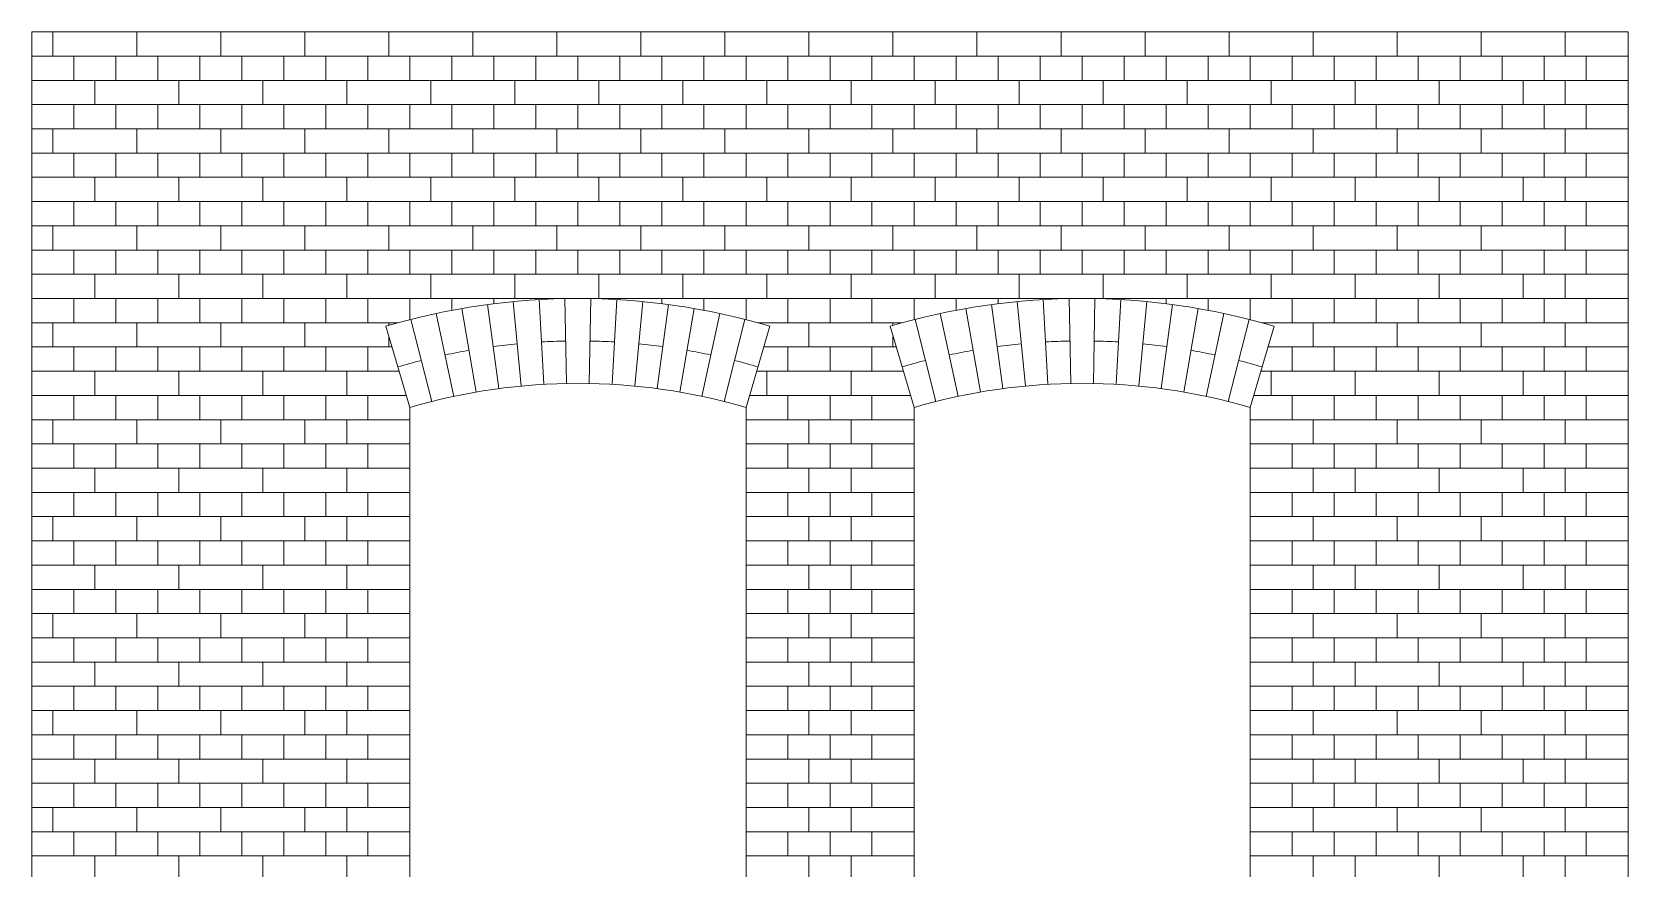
# Model space of a CAD drawing. Header units: millimetres. Extents: x 1777.6 to 1818.7, y 1502.7 to 1543.9.
# Drawn here: x 1777.58 to 1818.71, y 1522.39 to 1543.95 of the extents above; entities that cross this region are included whole.
import ezdxf

# ---------------------------------------------------------------- set-up
doc = ezdxf.new("R2010")
doc.units = ezdxf.units.MM
doc.layers.add('1mm', color=178, linetype='Continuous', lineweight=0, true_color=0x000000)
doc.layers.add('Gravur', color=3, linetype='Continuous', lineweight=0, true_color=0x00ff00)

msp = doc.modelspace()

# ---------------------------------------------------------------- linework, layer by layer
at = {"layer": '1mm'}
for p, q in [((1777.576, 1543.949), (1818.711, 1543.949)), ((1777.576, 1502.699), (1777.576, 1543.949)), ((1818.711, 1543.949), (1818.711, 1502.699)), ((1787.319, 1534.261), (1787.319, 1515.199)), ((1795.979, 1515.199), (1795.979, 1534.261)), ((1800.309, 1515.199), (1800.309, 1534.261)), ((1808.969, 1534.261), (1808.969, 1515.199))]:
    msp.add_line(p, q, dxfattribs=at)
for centre in [(1791.649, 1519.575), (1804.639, 1519.575)]:
    msp.add_arc(centre, 15.312, 73.5731, 106.4269, dxfattribs=at)
at = {"layer": 'Gravur'}
for p, q in [((1778.117, 1543.949), (1778.117, 1543.324)), ((1780.282, 1543.949), (1780.282, 1543.324)), ((1782.447, 1543.949), (1782.447, 1543.324)), ((1784.612, 1543.949), (1784.612, 1543.324)), ((1786.777, 1543.949), (1786.777, 1543.324)), ((1788.942, 1543.949), (1788.942, 1543.324)), ((1791.107, 1543.949), (1791.107, 1543.324)), ((1793.272, 1543.949), (1793.272, 1543.324)), ((1795.437, 1543.949), (1795.437, 1543.324)), ((1797.602, 1543.949), (1797.602, 1543.324)), ((1799.767, 1543.949), (1799.767, 1543.324)), ((1801.932, 1543.949), (1801.932, 1543.324)), ((1804.097, 1543.949), (1804.097, 1543.324)), ((1806.262, 1543.949), (1806.262, 1543.324)), ((1808.427, 1543.949), (1808.427, 1543.324)), ((1810.592, 1543.949), (1810.592, 1543.324)), ((1812.757, 1543.949), (1812.757, 1543.324)), ((1814.922, 1543.949), (1814.922, 1543.324)), ((1817.087, 1543.949), (1817.087, 1543.324)), ((1777.576, 1543.324), (1818.711, 1543.324)), ((1778.659, 1543.324), (1778.659, 1542.699)), ((1779.741, 1543.324), (1779.741, 1542.699)), ((1780.824, 1543.324), (1780.824, 1542.699)), ((1781.906, 1543.324), (1781.906, 1542.699)), ((1782.989, 1543.324), (1782.989, 1542.699)), ((1784.071, 1543.324), (1784.071, 1542.699)), ((1785.154, 1543.324), (1785.154, 1542.699)), ((1786.236, 1543.324), (1786.236, 1542.699)), ((1787.319, 1543.324), (1787.319, 1542.699)), ((1788.401, 1543.324), (1788.401, 1542.699)), ((1789.484, 1543.324), (1789.484, 1542.699)), ((1790.566, 1543.324), (1790.566, 1542.699)), ((1791.649, 1543.324), (1791.649, 1542.699)), ((1792.731, 1543.324), (1792.731, 1542.699)), ((1793.814, 1543.324), (1793.814, 1542.699)), ((1794.896, 1543.324), (1794.896, 1542.699)), ((1795.979, 1543.324), (1795.979, 1542.699)), ((1797.061, 1543.324), (1797.061, 1542.699)), ((1798.144, 1543.324), (1798.144, 1542.699)), ((1799.226, 1543.324), (1799.226, 1542.699)), ((1800.309, 1543.324), (1800.309, 1542.699)), ((1801.391, 1543.324), (1801.391, 1542.699)), ((1802.474, 1543.324), (1802.474, 1542.699)), ((1803.556, 1543.324), (1803.556, 1542.699)), ((1804.639, 1543.324), (1804.639, 1542.699)), ((1805.721, 1543.324), (1805.721, 1542.699)), ((1806.804, 1543.324), (1806.804, 1542.699)), ((1807.886, 1543.324), (1807.886, 1542.699)), ((1808.969, 1543.324), (1808.969, 1542.699)), ((1810.051, 1543.324), (1810.051, 1542.699)), ((1811.134, 1543.324), (1811.134, 1542.699)), ((1812.216, 1543.324), (1812.216, 1542.699)), ((1813.299, 1543.324), (1813.299, 1542.699)), ((1814.381, 1543.324), (1814.381, 1542.699)), ((1815.464, 1543.324), (1815.464, 1542.699)), ((1816.546, 1543.324), (1816.546, 1542.699)), ((1817.629, 1543.324), (1817.629, 1542.699)), ((1777.576, 1542.699), (1818.711, 1542.699)), ((1779.2, 1542.699), (1779.2, 1542.074)), ((1781.365, 1542.699), (1781.365, 1542.074)), ((1783.53, 1542.699), (1783.53, 1542.074)), ((1785.695, 1542.699), (1785.695, 1542.074)), ((1787.86, 1542.699), (1787.86, 1542.074)), ((1790.025, 1542.699), (1790.025, 1542.074)), ((1792.19, 1542.699), (1792.19, 1542.074)), ((1794.355, 1542.699), (1794.355, 1542.074)), ((1796.52, 1542.699), (1796.52, 1542.074)), ((1798.685, 1542.699), (1798.685, 1542.074)), ((1800.85, 1542.699), (1800.85, 1542.074)), ((1803.015, 1542.699), (1803.015, 1542.074)), ((1805.18, 1542.699), (1805.18, 1542.074)), ((1807.345, 1542.699), (1807.345, 1542.074)), ((1809.51, 1542.699), (1809.51, 1542.074)), ((1811.675, 1542.699), (1811.675, 1542.074)), ((1813.84, 1542.699), (1813.84, 1542.074)), ((1816.005, 1542.699), (1816.005, 1542.074)), ((1817.087, 1542.699), (1817.087, 1542.074)), ((1777.576, 1542.074), (1818.711, 1542.074)), ((1778.659, 1542.074), (1778.659, 1541.449)), ((1779.741, 1542.074), (1779.741, 1541.449)), ((1780.824, 1542.074), (1780.824, 1541.449)), ((1781.906, 1542.074), (1781.906, 1541.449)), ((1782.989, 1542.074), (1782.989, 1541.449)), ((1784.071, 1542.074), (1784.071, 1541.449)), ((1785.154, 1542.074), (1785.154, 1541.449)), ((1786.236, 1542.074), (1786.236, 1541.449)), ((1787.319, 1542.074), (1787.319, 1541.449)), ((1788.401, 1542.074), (1788.401, 1541.449)), ((1789.484, 1542.074), (1789.484, 1541.449)), ((1790.566, 1542.074), (1790.566, 1541.449)), ((1791.649, 1542.074), (1791.649, 1541.449)), ((1792.731, 1542.074), (1792.731, 1541.449)), ((1793.814, 1542.074), (1793.814, 1541.449)), ((1794.896, 1542.074), (1794.896, 1541.449)), ((1795.979, 1542.074), (1795.979, 1541.449)), ((1797.061, 1542.074), (1797.061, 1541.449)), ((1798.144, 1542.074), (1798.144, 1541.449)), ((1799.226, 1542.074), (1799.226, 1541.449)), ((1800.309, 1542.074), (1800.309, 1541.449)), ((1801.391, 1542.074), (1801.391, 1541.449)), ((1802.474, 1542.074), (1802.474, 1541.449)), ((1803.556, 1542.074), (1803.556, 1541.449)), ((1804.639, 1542.074), (1804.639, 1541.449)), ((1805.721, 1542.074), (1805.721, 1541.449)), ((1806.804, 1542.074), (1806.804, 1541.449)), ((1807.886, 1542.074), (1807.886, 1541.449)), ((1808.969, 1542.074), (1808.969, 1541.449)), ((1810.051, 1542.074), (1810.051, 1541.449)), ((1811.134, 1542.074), (1811.134, 1541.449)), ((1812.216, 1542.074), (1812.216, 1541.449)), ((1813.299, 1542.074), (1813.299, 1541.449)), ((1814.381, 1542.074), (1814.381, 1541.449)), ((1815.464, 1542.074), (1815.464, 1541.449)), ((1816.546, 1542.074), (1816.546, 1541.449)), ((1817.629, 1542.074), (1817.629, 1541.449)), ((1777.576, 1541.449), (1818.711, 1541.449)), ((1778.117, 1541.449), (1778.117, 1540.824)), ((1780.282, 1541.449), (1780.282, 1540.824)), ((1782.447, 1541.449), (1782.447, 1540.824)), ((1784.612, 1541.449), (1784.612, 1540.824)), ((1786.777, 1541.449), (1786.777, 1540.824)), ((1788.942, 1541.449), (1788.942, 1540.824)), ((1791.107, 1541.449), (1791.107, 1540.824)), ((1793.272, 1541.449), (1793.272, 1540.824)), ((1795.437, 1541.449), (1795.437, 1540.824)), ((1797.602, 1541.449), (1797.602, 1540.824)), ((1799.767, 1541.449), (1799.767, 1540.824)), ((1801.932, 1541.449), (1801.932, 1540.824)), ((1804.097, 1541.449), (1804.097, 1540.824)), ((1806.262, 1541.449), (1806.262, 1540.824)), ((1808.427, 1541.449), (1808.427, 1540.824)), ((1810.592, 1541.449), (1810.592, 1540.824)), ((1812.757, 1541.449), (1812.757, 1540.824)), ((1814.922, 1541.449), (1814.922, 1540.824)), ((1817.087, 1541.449), (1817.087, 1540.824)), ((1777.576, 1540.824), (1818.711, 1540.824)), ((1778.659, 1540.824), (1778.659, 1540.199)), ((1779.741, 1540.824), (1779.741, 1540.199)), ((1780.824, 1540.824), (1780.824, 1540.199)), ((1781.906, 1540.824), (1781.906, 1540.199)), ((1782.989, 1540.824), (1782.989, 1540.199)), ((1784.071, 1540.824), (1784.071, 1540.199)), ((1785.154, 1540.824), (1785.154, 1540.199)), ((1786.236, 1540.824), (1786.236, 1540.199)), ((1787.319, 1540.824), (1787.319, 1540.199)), ((1788.401, 1540.824), (1788.401, 1540.199)), ((1789.484, 1540.824), (1789.484, 1540.199)), ((1790.566, 1540.824), (1790.566, 1540.199)), ((1791.649, 1540.824), (1791.649, 1540.199)), ((1792.731, 1540.824), (1792.731, 1540.199)), ((1793.814, 1540.824), (1793.814, 1540.199)), ((1794.896, 1540.824), (1794.896, 1540.199)), ((1795.979, 1540.824), (1795.979, 1540.199)), ((1797.061, 1540.824), (1797.061, 1540.199)), ((1798.144, 1540.824), (1798.144, 1540.199)), ((1799.226, 1540.824), (1799.226, 1540.199)), ((1800.309, 1540.824), (1800.309, 1540.199)), ((1801.391, 1540.824), (1801.391, 1540.199)), ((1802.474, 1540.824), (1802.474, 1540.199)), ((1803.556, 1540.824), (1803.556, 1540.199)), ((1804.639, 1540.824), (1804.639, 1540.199)), ((1805.721, 1540.824), (1805.721, 1540.199)), ((1806.804, 1540.824), (1806.804, 1540.199)), ((1807.886, 1540.824), (1807.886, 1540.199)), ((1808.969, 1540.824), (1808.969, 1540.199)), ((1810.051, 1540.824), (1810.051, 1540.199)), ((1811.134, 1540.824), (1811.134, 1540.199)), ((1812.216, 1540.824), (1812.216, 1540.199)), ((1813.299, 1540.824), (1813.299, 1540.199)), ((1814.381, 1540.824), (1814.381, 1540.199)), ((1815.464, 1540.824), (1815.464, 1540.199)), ((1816.546, 1540.824), (1816.546, 1540.199)), ((1817.629, 1540.824), (1817.629, 1540.199)), ((1777.576, 1540.199), (1818.711, 1540.199)), ((1779.2, 1540.199), (1779.2, 1539.574)), ((1781.365, 1540.199), (1781.365, 1539.574)), ((1783.53, 1540.199), (1783.53, 1539.574)), ((1785.695, 1540.199), (1785.695, 1539.574)), ((1787.86, 1540.199), (1787.86, 1539.574)), ((1790.025, 1540.199), (1790.025, 1539.574)), ((1792.19, 1540.199), (1792.19, 1539.574)), ((1794.355, 1540.199), (1794.355, 1539.574)), ((1796.52, 1540.199), (1796.52, 1539.574)), ((1798.685, 1540.199), (1798.685, 1539.574)), ((1800.85, 1540.199), (1800.85, 1539.574)), ((1803.015, 1540.199), (1803.015, 1539.574)), ((1805.18, 1540.199), (1805.18, 1539.574)), ((1807.345, 1540.199), (1807.345, 1539.574)), ((1809.51, 1540.199), (1809.51, 1539.574)), ((1811.675, 1540.199), (1811.675, 1539.574)), ((1813.84, 1540.199), (1813.84, 1539.574)), ((1816.005, 1540.199), (1816.005, 1539.574)), ((1817.087, 1540.199), (1817.087, 1539.574)), ((1777.576, 1539.574), (1818.711, 1539.574)), ((1778.659, 1539.574), (1778.659, 1538.949)), ((1779.741, 1539.574), (1779.741, 1538.949)), ((1780.824, 1539.574), (1780.824, 1538.949)), ((1781.906, 1539.574), (1781.906, 1538.949)), ((1782.989, 1539.574), (1782.989, 1538.949)), ((1784.071, 1539.574), (1784.071, 1538.949)), ((1785.154, 1539.574), (1785.154, 1538.949)), ((1786.236, 1539.574), (1786.236, 1538.949)), ((1787.319, 1539.574), (1787.319, 1538.949)), ((1788.401, 1539.574), (1788.401, 1538.949)), ((1789.484, 1539.574), (1789.484, 1538.949)), ((1790.566, 1539.574), (1790.566, 1538.949)), ((1791.649, 1539.574), (1791.649, 1538.949)), ((1792.731, 1539.574), (1792.731, 1538.949)), ((1793.814, 1539.574), (1793.814, 1538.949)), ((1794.896, 1539.574), (1794.896, 1538.949)), ((1795.979, 1539.574), (1795.979, 1538.949)), ((1797.061, 1539.574), (1797.061, 1538.949)), ((1798.144, 1539.574), (1798.144, 1538.949)), ((1799.226, 1539.574), (1799.226, 1538.949)), ((1800.309, 1539.574), (1800.309, 1538.949)), ((1801.391, 1539.574), (1801.391, 1538.949)), ((1802.474, 1539.574), (1802.474, 1538.949)), ((1803.556, 1539.574), (1803.556, 1538.949)), ((1804.639, 1539.574), (1804.639, 1538.949)), ((1805.721, 1539.574), (1805.721, 1538.949)), ((1806.804, 1539.574), (1806.804, 1538.949)), ((1807.886, 1539.574), (1807.886, 1538.949)), ((1808.969, 1539.574), (1808.969, 1538.949)), ((1810.051, 1539.574), (1810.051, 1538.949)), ((1811.134, 1539.574), (1811.134, 1538.949)), ((1812.216, 1539.574), (1812.216, 1538.949)), ((1813.299, 1539.574), (1813.299, 1538.949)), ((1814.381, 1539.574), (1814.381, 1538.949)), ((1815.464, 1539.574), (1815.464, 1538.949)), ((1816.546, 1539.574), (1816.546, 1538.949)), ((1817.629, 1539.574), (1817.629, 1538.949)), ((1777.576, 1538.949), (1818.711, 1538.949)), ((1778.117, 1538.949), (1778.117, 1538.324)), ((1780.282, 1538.949), (1780.282, 1538.324)), ((1782.447, 1538.949), (1782.447, 1538.324)), ((1784.612, 1538.949), (1784.612, 1538.324)), ((1786.777, 1538.949), (1786.777, 1538.324)), ((1788.942, 1538.949), (1788.942, 1538.324)), ((1791.107, 1538.949), (1791.107, 1538.324)), ((1793.272, 1538.949), (1793.272, 1538.324)), ((1795.437, 1538.949), (1795.437, 1538.324)), ((1797.602, 1538.949), (1797.602, 1538.324)), ((1799.767, 1538.949), (1799.767, 1538.324)), ((1801.932, 1538.949), (1801.932, 1538.324)), ((1804.097, 1538.949), (1804.097, 1538.324)), ((1806.262, 1538.949), (1806.262, 1538.324)), ((1808.427, 1538.949), (1808.427, 1538.324)), ((1810.592, 1538.949), (1810.592, 1538.324)), ((1812.757, 1538.949), (1812.757, 1538.324)), ((1814.922, 1538.949), (1814.922, 1538.324)), ((1817.087, 1538.949), (1817.087, 1538.324)), ((1777.576, 1538.324), (1818.711, 1538.324)), ((1778.659, 1538.324), (1778.659, 1537.699)), ((1779.741, 1538.324), (1779.741, 1537.699)), ((1780.824, 1538.324), (1780.824, 1537.699)), ((1781.906, 1538.324), (1781.906, 1537.699)), ((1782.989, 1538.324), (1782.989, 1537.699)), ((1784.071, 1538.324), (1784.071, 1537.699)), ((1785.154, 1538.324), (1785.154, 1537.699)), ((1786.236, 1538.324), (1786.236, 1537.699)), ((1787.319, 1538.324), (1787.319, 1537.699)), ((1788.401, 1538.324), (1788.401, 1537.699)), ((1789.484, 1538.324), (1789.484, 1537.699)), ((1790.566, 1538.324), (1790.566, 1537.699)), ((1791.649, 1538.324), (1791.649, 1537.699)), ((1792.731, 1538.324), (1792.731, 1537.699)), ((1793.814, 1538.324), (1793.814, 1537.699)), ((1794.896, 1538.324), (1794.896, 1537.699)), ((1795.979, 1538.324), (1795.979, 1537.699)), ((1797.061, 1538.324), (1797.061, 1537.699)), ((1798.144, 1538.324), (1798.144, 1537.699)), ((1799.226, 1538.324), (1799.226, 1537.699)), ((1800.309, 1538.324), (1800.309, 1537.699)), ((1801.391, 1538.324), (1801.391, 1537.699)), ((1802.474, 1538.324), (1802.474, 1537.699)), ((1803.556, 1538.324), (1803.556, 1537.699)), ((1804.639, 1538.324), (1804.639, 1537.699)), ((1805.721, 1538.324), (1805.721, 1537.699)), ((1806.804, 1538.324), (1806.804, 1537.699)), ((1807.886, 1538.324), (1807.886, 1537.699)), ((1808.969, 1538.324), (1808.969, 1537.699)), ((1810.051, 1538.324), (1810.051, 1537.699)), ((1811.134, 1538.324), (1811.134, 1537.699)), ((1812.216, 1538.324), (1812.216, 1537.699)), ((1813.299, 1538.324), (1813.299, 1537.699)), ((1814.381, 1538.324), (1814.381, 1537.699)), ((1815.464, 1538.324), (1815.464, 1537.699)), ((1816.546, 1538.324), (1816.546, 1537.699)), ((1817.629, 1538.324), (1817.629, 1537.699)), ((1777.576, 1537.699), (1818.711, 1537.699)), ((1779.2, 1537.699), (1779.2, 1537.074)), ((1781.365, 1537.699), (1781.365, 1537.074)), ((1783.53, 1537.699), (1783.53, 1537.074)), ((1785.695, 1537.699), (1785.695, 1537.074)), ((1787.86, 1537.699), (1787.86, 1537.074)), ((1790.025, 1537.699), (1790.025, 1537.074)), ((1792.19, 1537.699), (1792.19, 1537.074)), ((1794.355, 1537.699), (1794.355, 1537.074)), ((1796.52, 1537.699), (1796.52, 1537.074)), ((1798.685, 1537.699), (1798.685, 1537.074)), ((1800.85, 1537.699), (1800.85, 1537.074)), ((1803.015, 1537.699), (1803.015, 1537.074)), ((1805.18, 1537.699), (1805.18, 1537.074)), ((1807.345, 1537.699), (1807.345, 1537.074)), ((1809.51, 1537.699), (1809.51, 1537.074)), ((1811.675, 1537.699), (1811.675, 1537.074)), ((1813.84, 1537.699), (1813.84, 1537.074)), ((1816.005, 1537.699), (1816.005, 1537.074)), ((1817.087, 1537.699), (1817.087, 1537.074)), ((1777.576, 1537.074), (1818.711, 1537.074)), ((1778.659, 1537.074), (1778.659, 1536.449)), ((1779.741, 1537.074), (1779.741, 1536.449)), ((1780.824, 1537.074), (1780.824, 1536.449)), ((1781.906, 1537.074), (1781.906, 1536.449)), ((1782.989, 1537.074), (1782.989, 1536.449)), ((1784.071, 1537.074), (1784.071, 1536.449)), ((1785.154, 1537.074), (1785.154, 1536.449)), ((1786.236, 1537.074), (1786.236, 1536.449)), ((1787.319, 1537.074), (1787.319, 1536.53)), ((1788.401, 1537.074), (1788.401, 1536.77)), ((1789.028, 1534.66), (1788.653, 1536.816)), ((1789.606, 1534.75), (1789.314, 1536.918)), ((1789.484, 1537.074), (1789.484, 1536.939)), ((1790.188, 1534.817), (1789.979, 1536.994)), ((1790.566, 1537.074), (1790.566, 1537.04)), ((1790.771, 1534.861), (1790.646, 1537.045)), ((1791.356, 1534.884), (1791.314, 1537.071)), ((1791.941, 1534.884), (1791.983, 1537.071)), ((1792.526, 1534.861), (1792.651, 1537.045)), ((1792.731, 1537.074), (1792.731, 1537.04)), ((1793.11, 1534.817), (1793.318, 1536.994)), ((1793.691, 1534.75), (1793.983, 1536.918)), ((1793.814, 1537.074), (1793.814, 1536.939)), ((1794.27, 1534.66), (1794.644, 1536.816)), ((1794.896, 1537.074), (1794.896, 1536.77)), ((1795.979, 1537.074), (1795.979, 1536.53)), ((1797.061, 1537.074), (1797.061, 1536.449)), ((1798.144, 1537.074), (1798.144, 1536.449)), ((1799.226, 1537.074), (1799.226, 1536.449)), ((1800.309, 1537.074), (1800.309, 1536.53)), ((1801.391, 1537.074), (1801.391, 1536.77)), ((1802.018, 1534.66), (1801.643, 1536.816)), ((1802.596, 1534.75), (1802.304, 1536.918)), ((1802.474, 1537.074), (1802.474, 1536.939)), ((1803.178, 1534.817), (1802.969, 1536.994)), ((1803.556, 1537.074), (1803.556, 1537.04)), ((1803.761, 1534.861), (1803.636, 1537.045)), ((1804.346, 1534.884), (1804.304, 1537.071)), ((1804.931, 1534.884), (1804.973, 1537.071)), ((1805.516, 1534.861), (1805.641, 1537.045)), ((1805.721, 1537.074), (1805.721, 1537.04)), ((1806.1, 1534.817), (1806.308, 1536.994)), ((1806.681, 1534.75), (1806.973, 1536.918)), ((1806.804, 1537.074), (1806.804, 1536.939)), ((1807.26, 1534.66), (1807.634, 1536.816)), ((1807.886, 1537.074), (1807.886, 1536.77)), ((1808.969, 1537.074), (1808.969, 1536.53)), ((1810.051, 1537.074), (1810.051, 1536.449)), ((1811.134, 1537.074), (1811.134, 1536.449)), ((1812.216, 1537.074), (1812.216, 1536.449)), ((1813.299, 1537.074), (1813.299, 1536.449)), ((1814.381, 1537.074), (1814.381, 1536.449)), ((1815.464, 1537.074), (1815.464, 1536.449)), ((1816.546, 1537.074), (1816.546, 1536.449)), ((1817.629, 1537.074), (1817.629, 1536.449)), ((1777.576, 1536.449), (1787.014, 1536.449)), ((1778.117, 1536.449), (1778.117, 1535.824)), ((1780.282, 1536.449), (1780.282, 1535.824)), ((1782.447, 1536.449), (1782.447, 1535.824)), ((1784.612, 1536.449), (1784.612, 1535.824)), ((1786.777, 1536.449), (1786.777, 1536.382)), ((1787.883, 1534.416), (1787.345, 1536.536)), ((1788.453, 1534.549), (1787.996, 1536.689)), ((1794.844, 1534.549), (1795.301, 1536.689)), ((1795.414, 1534.416), (1795.952, 1536.536)), ((1796.284, 1536.449), (1800.004, 1536.449)), ((1797.602, 1536.449), (1797.602, 1535.824)), ((1799.767, 1536.449), (1799.767, 1536.382)), ((1800.873, 1534.416), (1800.335, 1536.536)), ((1801.443, 1534.549), (1800.986, 1536.689)), ((1807.834, 1534.549), (1808.291, 1536.689)), ((1808.404, 1534.416), (1808.942, 1536.536)), ((1809.274, 1536.449), (1818.711, 1536.449)), ((1810.592, 1536.449), (1810.592, 1535.824)), ((1812.757, 1536.449), (1812.757, 1535.824)), ((1814.922, 1536.449), (1814.922, 1535.824)), ((1817.087, 1536.449), (1817.087, 1535.824)), ((1787.319, 1534.261), (1786.7, 1536.36)), ((1786.777, 1536.097), (1786.777, 1535.824)), ((1796.597, 1536.36), (1795.979, 1534.261)), ((1800.309, 1534.261), (1799.69, 1536.36)), ((1799.767, 1536.097), (1799.767, 1535.824)), ((1809.587, 1536.36), (1808.969, 1534.261)), ((1777.576, 1535.824), (1786.858, 1535.824)), ((1778.659, 1535.824), (1778.659, 1535.199)), ((1779.741, 1535.824), (1779.741, 1535.199)), ((1780.824, 1535.824), (1780.824, 1535.199)), ((1781.906, 1535.824), (1781.906, 1535.199)), ((1782.989, 1535.824), (1782.989, 1535.199)), ((1784.071, 1535.824), (1784.071, 1535.199)), ((1785.154, 1535.824), (1785.154, 1535.199)), ((1786.236, 1535.824), (1786.236, 1535.199)), ((1796.439, 1535.824), (1799.848, 1535.824)), ((1797.061, 1535.824), (1797.061, 1535.199)), ((1798.144, 1535.824), (1798.144, 1535.199)), ((1799.226, 1535.824), (1799.226, 1535.199)), ((1809.429, 1535.824), (1818.711, 1535.824)), ((1810.051, 1535.824), (1810.051, 1535.199)), ((1811.134, 1535.824), (1811.134, 1535.199)), ((1812.216, 1535.824), (1812.216, 1535.199)), ((1813.299, 1535.824), (1813.299, 1535.199)), ((1814.381, 1535.824), (1814.381, 1535.199)), ((1815.464, 1535.824), (1815.464, 1535.199)), ((1816.546, 1535.824), (1816.546, 1535.199)), ((1817.629, 1535.824), (1817.629, 1535.199)), ((1777.576, 1535.199), (1787.042, 1535.199)), ((1779.2, 1535.199), (1779.2, 1534.574)), ((1781.365, 1535.199), (1781.365, 1534.574)), ((1783.53, 1535.199), (1783.53, 1534.574)), ((1785.695, 1535.199), (1785.695, 1534.574)), ((1796.255, 1535.199), (1800.032, 1535.199)), ((1796.52, 1535.199), (1796.52, 1534.574)), ((1798.685, 1535.199), (1798.685, 1534.574)), ((1809.245, 1535.199), (1818.711, 1535.199)), ((1809.51, 1535.199), (1809.51, 1534.574)), ((1811.675, 1535.199), (1811.675, 1534.574)), ((1813.84, 1535.199), (1813.84, 1534.574)), ((1816.005, 1535.199), (1816.005, 1534.574)), ((1817.087, 1535.199), (1817.087, 1534.574)), ((1777.576, 1534.574), (1787.226, 1534.574)), ((1778.659, 1534.574), (1778.659, 1533.949)), ((1779.741, 1534.574), (1779.741, 1533.949)), ((1780.824, 1534.574), (1780.824, 1533.949)), ((1781.906, 1534.574), (1781.906, 1533.949)), ((1782.989, 1534.574), (1782.989, 1533.949)), ((1784.071, 1534.574), (1784.071, 1533.949)), ((1785.154, 1534.574), (1785.154, 1533.949)), ((1786.236, 1534.574), (1786.236, 1533.949)), ((1796.071, 1534.574), (1800.216, 1534.574)), ((1797.061, 1534.574), (1797.061, 1533.949)), ((1798.144, 1534.574), (1798.144, 1533.949)), ((1799.226, 1534.574), (1799.226, 1533.949)), ((1809.061, 1534.574), (1818.711, 1534.574)), ((1810.051, 1534.574), (1810.051, 1533.949)), ((1811.134, 1534.574), (1811.134, 1533.949)), ((1812.216, 1534.574), (1812.216, 1533.949)), ((1813.299, 1534.574), (1813.299, 1533.949)), ((1814.381, 1534.574), (1814.381, 1533.949)), ((1815.464, 1534.574), (1815.464, 1533.949)), ((1816.546, 1534.574), (1816.546, 1533.949)), ((1817.629, 1534.574), (1817.629, 1533.949)), ((1777.576, 1533.949), (1787.319, 1533.949)), ((1778.117, 1533.949), (1778.117, 1533.324)), ((1780.282, 1533.949), (1780.282, 1533.324)), ((1782.447, 1533.949), (1782.447, 1533.324)), ((1784.612, 1533.949), (1784.612, 1533.324)), ((1785.695, 1533.949), (1785.695, 1533.324)), ((1795.979, 1533.949), (1800.309, 1533.949)), ((1797.602, 1533.949), (1797.602, 1533.324)), ((1798.685, 1533.949), (1798.685, 1533.324)), ((1808.969, 1533.949), (1818.711, 1533.949)), ((1810.592, 1533.949), (1810.592, 1533.324)), ((1812.757, 1533.949), (1812.757, 1533.324)), ((1814.922, 1533.949), (1814.922, 1533.324)), ((1817.087, 1533.949), (1817.087, 1533.324)), ((1817.087, 1533.949), (1817.087, 1533.324)), ((1777.576, 1533.324), (1787.319, 1533.324)), ((1778.659, 1533.324), (1778.659, 1532.699)), ((1779.741, 1533.324), (1779.741, 1532.699)), ((1780.824, 1533.324), (1780.824, 1532.699)), ((1781.906, 1533.324), (1781.906, 1532.699)), ((1782.989, 1533.324), (1782.989, 1532.699)), ((1784.071, 1533.324), (1784.071, 1532.699)), ((1785.154, 1533.324), (1785.154, 1532.699)), ((1786.236, 1533.324), (1786.236, 1532.699)), ((1795.979, 1533.324), (1800.309, 1533.324)), ((1797.061, 1533.324), (1797.061, 1532.699)), ((1798.144, 1533.324), (1798.144, 1532.699)), ((1799.226, 1533.324), (1799.226, 1532.699)), ((1808.969, 1533.324), (1818.711, 1533.324)), ((1810.051, 1533.324), (1810.051, 1532.699)), ((1811.134, 1533.324), (1811.134, 1532.699)), ((1812.216, 1533.324), (1812.216, 1532.699)), ((1813.299, 1533.324), (1813.299, 1532.699)), ((1814.381, 1533.324), (1814.381, 1532.699)), ((1815.464, 1533.324), (1815.464, 1532.699)), ((1816.546, 1533.324), (1816.546, 1532.699)), ((1817.629, 1533.324), (1817.629, 1532.699)), ((1777.576, 1532.699), (1787.319, 1532.699)), ((1779.2, 1532.699), (1779.2, 1532.074)), ((1781.365, 1532.699), (1781.365, 1532.074)), ((1783.53, 1532.699), (1783.53, 1532.074)), ((1785.695, 1532.699), (1785.695, 1532.074)), ((1795.979, 1532.699), (1800.309, 1532.699)), ((1797.602, 1532.699), (1797.602, 1532.074)), ((1798.685, 1532.699), (1798.685, 1532.074)), ((1808.969, 1532.699), (1818.711, 1532.699)), ((1810.592, 1532.699), (1810.592, 1532.074)), ((1811.675, 1532.699), (1811.675, 1532.074)), ((1813.84, 1532.699), (1813.84, 1532.074)), ((1816.005, 1532.699), (1816.005, 1532.074)), ((1817.087, 1532.699), (1817.087, 1532.074)), ((1777.576, 1532.074), (1787.319, 1532.074)), ((1778.659, 1532.074), (1778.659, 1531.449)), ((1779.741, 1532.074), (1779.741, 1531.449)), ((1780.824, 1532.074), (1780.824, 1531.449)), ((1781.906, 1532.074), (1781.906, 1531.449)), ((1782.989, 1532.074), (1782.989, 1531.449)), ((1784.071, 1532.074), (1784.071, 1531.449)), ((1785.154, 1532.074), (1785.154, 1531.449)), ((1786.236, 1532.074), (1786.236, 1531.449)), ((1795.979, 1532.074), (1800.309, 1532.074)), ((1797.061, 1532.074), (1797.061, 1531.449)), ((1798.144, 1532.074), (1798.144, 1531.449)), ((1799.226, 1532.074), (1799.226, 1531.449)), ((1808.969, 1532.074), (1818.711, 1532.074)), ((1810.051, 1532.074), (1810.051, 1531.449)), ((1811.134, 1532.074), (1811.134, 1531.449)), ((1812.216, 1532.074), (1812.216, 1531.449)), ((1813.299, 1532.074), (1813.299, 1531.449)), ((1814.381, 1532.074), (1814.381, 1531.449)), ((1815.464, 1532.074), (1815.464, 1531.449)), ((1816.546, 1532.074), (1816.546, 1531.449)), ((1817.629, 1532.074), (1817.629, 1531.449)), ((1777.576, 1531.449), (1787.319, 1531.449)), ((1778.117, 1531.449), (1778.117, 1530.824)), ((1780.282, 1531.449), (1780.282, 1530.824)), ((1782.447, 1531.449), (1782.447, 1530.824)), ((1784.612, 1531.449), (1784.612, 1530.824)), ((1785.695, 1531.449), (1785.695, 1530.824)), ((1795.979, 1531.449), (1800.309, 1531.449)), ((1797.602, 1531.449), (1797.602, 1530.824)), ((1798.685, 1531.449), (1798.685, 1530.824)), ((1808.969, 1531.449), (1818.711, 1531.449)), ((1810.592, 1531.449), (1810.592, 1530.824)), ((1812.757, 1531.449), (1812.757, 1530.824)), ((1814.922, 1531.449), (1814.922, 1530.824)), ((1817.087, 1531.449), (1817.087, 1530.824)), ((1817.087, 1531.449), (1817.087, 1530.824)), ((1777.576, 1530.824), (1787.319, 1530.824)), ((1778.659, 1530.824), (1778.659, 1530.199)), ((1779.741, 1530.824), (1779.741, 1530.199)), ((1780.824, 1530.824), (1780.824, 1530.199)), ((1781.906, 1530.824), (1781.906, 1530.199)), ((1782.989, 1530.824), (1782.989, 1530.199)), ((1784.071, 1530.824), (1784.071, 1530.199)), ((1785.154, 1530.824), (1785.154, 1530.199)), ((1786.236, 1530.824), (1786.236, 1530.199)), ((1795.979, 1530.824), (1800.309, 1530.824)), ((1797.061, 1530.824), (1797.061, 1530.199)), ((1798.144, 1530.824), (1798.144, 1530.199)), ((1799.226, 1530.824), (1799.226, 1530.199)), ((1808.969, 1530.824), (1818.711, 1530.824)), ((1810.051, 1530.824), (1810.051, 1530.199)), ((1811.134, 1530.824), (1811.134, 1530.199)), ((1812.216, 1530.824), (1812.216, 1530.199)), ((1813.299, 1530.824), (1813.299, 1530.199)), ((1814.381, 1530.824), (1814.381, 1530.199)), ((1815.464, 1530.824), (1815.464, 1530.199)), ((1816.546, 1530.824), (1816.546, 1530.199)), ((1817.629, 1530.824), (1817.629, 1530.199)), ((1777.576, 1530.199), (1787.319, 1530.199)), ((1779.2, 1530.199), (1779.2, 1529.574)), ((1781.365, 1530.199), (1781.365, 1529.574)), ((1783.53, 1530.199), (1783.53, 1529.574)), ((1785.695, 1530.199), (1785.695, 1529.574)), ((1795.979, 1530.199), (1800.309, 1530.199)), ((1797.602, 1530.199), (1797.602, 1529.574)), ((1798.685, 1530.199), (1798.685, 1529.574)), ((1808.969, 1530.199), (1818.711, 1530.199)), ((1810.592, 1530.199), (1810.592, 1529.574)), ((1811.675, 1530.199), (1811.675, 1529.574)), ((1813.84, 1530.199), (1813.84, 1529.574)), ((1816.005, 1530.199), (1816.005, 1529.574)), ((1817.087, 1530.199), (1817.087, 1529.574)), ((1777.576, 1529.574), (1787.319, 1529.574)), ((1778.659, 1529.574), (1778.659, 1528.949)), ((1779.741, 1529.574), (1779.741, 1528.949)), ((1780.824, 1529.574), (1780.824, 1528.949)), ((1781.906, 1529.574), (1781.906, 1528.949)), ((1782.989, 1529.574), (1782.989, 1528.949)), ((1784.071, 1529.574), (1784.071, 1528.949)), ((1785.154, 1529.574), (1785.154, 1528.949)), ((1786.236, 1529.574), (1786.236, 1528.949)), ((1795.979, 1529.574), (1800.309, 1529.574)), ((1797.061, 1529.574), (1797.061, 1528.949)), ((1798.144, 1529.574), (1798.144, 1528.949)), ((1799.226, 1529.574), (1799.226, 1528.949)), ((1808.969, 1529.574), (1818.711, 1529.574)), ((1810.051, 1529.574), (1810.051, 1528.949)), ((1811.134, 1529.574), (1811.134, 1528.949)), ((1812.216, 1529.574), (1812.216, 1528.949)), ((1813.299, 1529.574), (1813.299, 1528.949)), ((1814.381, 1529.574), (1814.381, 1528.949)), ((1815.464, 1529.574), (1815.464, 1528.949)), ((1816.546, 1529.574), (1816.546, 1528.949)), ((1817.629, 1529.574), (1817.629, 1528.949)), ((1777.576, 1528.949), (1787.319, 1528.949)), ((1778.117, 1528.949), (1778.117, 1528.324)), ((1780.282, 1528.949), (1780.282, 1528.324)), ((1782.447, 1528.949), (1782.447, 1528.324)), ((1784.612, 1528.949), (1784.612, 1528.324)), ((1785.695, 1528.949), (1785.695, 1528.324)), ((1795.979, 1528.949), (1800.309, 1528.949)), ((1797.602, 1528.949), (1797.602, 1528.324)), ((1798.685, 1528.949), (1798.685, 1528.324)), ((1808.969, 1528.949), (1818.711, 1528.949)), ((1810.592, 1528.949), (1810.592, 1528.324)), ((1812.757, 1528.949), (1812.757, 1528.324)), ((1814.922, 1528.949), (1814.922, 1528.324)), ((1817.087, 1528.949), (1817.087, 1528.324)), ((1817.087, 1528.949), (1817.087, 1528.324)), ((1777.576, 1528.324), (1787.319, 1528.324)), ((1778.659, 1528.324), (1778.659, 1527.699)), ((1779.741, 1528.324), (1779.741, 1527.699)), ((1780.824, 1528.324), (1780.824, 1527.699)), ((1781.906, 1528.324), (1781.906, 1527.699)), ((1782.989, 1528.324), (1782.989, 1527.699)), ((1784.071, 1528.324), (1784.071, 1527.699)), ((1785.154, 1528.324), (1785.154, 1527.699)), ((1786.236, 1528.324), (1786.236, 1527.699)), ((1795.979, 1528.324), (1800.309, 1528.324)), ((1797.061, 1528.324), (1797.061, 1527.699)), ((1798.144, 1528.324), (1798.144, 1527.699)), ((1799.226, 1528.324), (1799.226, 1527.699)), ((1808.969, 1528.324), (1818.711, 1528.324)), ((1810.051, 1528.324), (1810.051, 1527.699)), ((1811.134, 1528.324), (1811.134, 1527.699)), ((1812.216, 1528.324), (1812.216, 1527.699)), ((1813.299, 1528.324), (1813.299, 1527.699)), ((1814.381, 1528.324), (1814.381, 1527.699)), ((1815.464, 1528.324), (1815.464, 1527.699)), ((1816.546, 1528.324), (1816.546, 1527.699)), ((1817.629, 1528.324), (1817.629, 1527.699)), ((1777.576, 1527.699), (1787.319, 1527.699)), ((1779.2, 1527.699), (1779.2, 1527.074)), ((1781.365, 1527.699), (1781.365, 1527.074)), ((1783.53, 1527.699), (1783.53, 1527.074)), ((1785.695, 1527.699), (1785.695, 1527.074)), ((1795.979, 1527.699), (1800.309, 1527.699)), ((1797.602, 1527.699), (1797.602, 1527.074)), ((1798.685, 1527.699), (1798.685, 1527.074)), ((1808.969, 1527.699), (1818.711, 1527.699)), ((1810.592, 1527.699), (1810.592, 1527.074)), ((1811.675, 1527.699), (1811.675, 1527.074)), ((1813.84, 1527.699), (1813.84, 1527.074)), ((1816.005, 1527.699), (1816.005, 1527.074)), ((1817.087, 1527.699), (1817.087, 1527.074)), ((1777.576, 1527.074), (1787.319, 1527.074)), ((1778.659, 1527.074), (1778.659, 1526.449)), ((1779.741, 1527.074), (1779.741, 1526.449)), ((1780.824, 1527.074), (1780.824, 1526.449)), ((1781.906, 1527.074), (1781.906, 1526.449)), ((1782.989, 1527.074), (1782.989, 1526.449)), ((1784.071, 1527.074), (1784.071, 1526.449)), ((1785.154, 1527.074), (1785.154, 1526.449)), ((1786.236, 1527.074), (1786.236, 1526.449)), ((1795.979, 1527.074), (1800.309, 1527.074)), ((1797.061, 1527.074), (1797.061, 1526.449)), ((1798.144, 1527.074), (1798.144, 1526.449)), ((1799.226, 1527.074), (1799.226, 1526.449)), ((1808.969, 1527.074), (1818.711, 1527.074)), ((1810.051, 1527.074), (1810.051, 1526.449)), ((1811.134, 1527.074), (1811.134, 1526.449)), ((1812.216, 1527.074), (1812.216, 1526.449)), ((1813.299, 1527.074), (1813.299, 1526.449)), ((1814.381, 1527.074), (1814.381, 1526.449)), ((1815.464, 1527.074), (1815.464, 1526.449)), ((1816.546, 1527.074), (1816.546, 1526.449)), ((1817.629, 1527.074), (1817.629, 1526.449)), ((1777.576, 1526.449), (1787.319, 1526.449)), ((1778.117, 1526.449), (1778.117, 1525.824)), ((1780.282, 1526.449), (1780.282, 1525.824)), ((1782.447, 1526.449), (1782.447, 1525.824)), ((1784.612, 1526.449), (1784.612, 1525.824)), ((1785.695, 1526.449), (1785.695, 1525.824)), ((1795.979, 1526.449), (1800.309, 1526.449)), ((1797.602, 1526.449), (1797.602, 1525.824)), ((1798.685, 1526.449), (1798.685, 1525.824)), ((1808.969, 1526.449), (1818.711, 1526.449)), ((1810.592, 1526.449), (1810.592, 1525.824)), ((1812.757, 1526.449), (1812.757, 1525.824)), ((1814.922, 1526.449), (1814.922, 1525.824)), ((1817.087, 1526.449), (1817.087, 1525.824)), ((1817.087, 1526.449), (1817.087, 1525.824)), ((1777.576, 1525.824), (1787.319, 1525.824)), ((1778.659, 1525.824), (1778.659, 1525.199)), ((1779.741, 1525.824), (1779.741, 1525.199)), ((1780.824, 1525.824), (1780.824, 1525.199)), ((1781.906, 1525.824), (1781.906, 1525.199)), ((1782.989, 1525.824), (1782.989, 1525.199)), ((1784.071, 1525.824), (1784.071, 1525.199)), ((1785.154, 1525.824), (1785.154, 1525.199)), ((1786.236, 1525.824), (1786.236, 1525.199)), ((1795.979, 1525.824), (1800.309, 1525.824)), ((1797.061, 1525.824), (1797.061, 1525.199)), ((1798.144, 1525.824), (1798.144, 1525.199)), ((1799.226, 1525.824), (1799.226, 1525.199)), ((1808.969, 1525.824), (1818.711, 1525.824)), ((1810.051, 1525.824), (1810.051, 1525.199)), ((1811.134, 1525.824), (1811.134, 1525.199)), ((1812.216, 1525.824), (1812.216, 1525.199)), ((1813.299, 1525.824), (1813.299, 1525.199)), ((1814.381, 1525.824), (1814.381, 1525.199)), ((1815.464, 1525.824), (1815.464, 1525.199)), ((1816.546, 1525.824), (1816.546, 1525.199)), ((1817.629, 1525.824), (1817.629, 1525.199)), ((1777.576, 1525.199), (1787.319, 1525.199)), ((1779.2, 1525.199), (1779.2, 1524.574)), ((1781.365, 1525.199), (1781.365, 1524.574)), ((1783.53, 1525.199), (1783.53, 1524.574)), ((1785.695, 1525.199), (1785.695, 1524.574)), ((1795.979, 1525.199), (1800.309, 1525.199)), ((1797.602, 1525.199), (1797.602, 1524.574)), ((1798.685, 1525.199), (1798.685, 1524.574)), ((1808.969, 1525.199), (1818.711, 1525.199)), ((1810.592, 1525.199), (1810.592, 1524.574)), ((1811.675, 1525.199), (1811.675, 1524.574)), ((1813.84, 1525.199), (1813.84, 1524.574)), ((1816.005, 1525.199), (1816.005, 1524.574)), ((1817.087, 1525.199), (1817.087, 1524.574)), ((1777.576, 1524.574), (1787.319, 1524.574)), ((1778.659, 1524.574), (1778.659, 1523.949)), ((1779.741, 1524.574), (1779.741, 1523.949)), ((1780.824, 1524.574), (1780.824, 1523.949)), ((1781.906, 1524.574), (1781.906, 1523.949)), ((1782.989, 1524.574), (1782.989, 1523.949)), ((1784.071, 1524.574), (1784.071, 1523.949)), ((1785.154, 1524.574), (1785.154, 1523.949)), ((1786.236, 1524.574), (1786.236, 1523.949)), ((1795.979, 1524.574), (1800.309, 1524.574)), ((1797.061, 1524.574), (1797.061, 1523.949)), ((1798.144, 1524.574), (1798.144, 1523.949)), ((1799.226, 1524.574), (1799.226, 1523.949)), ((1808.969, 1524.574), (1818.711, 1524.574)), ((1810.051, 1524.574), (1810.051, 1523.949)), ((1811.134, 1524.574), (1811.134, 1523.949)), ((1812.216, 1524.574), (1812.216, 1523.949)), ((1813.299, 1524.574), (1813.299, 1523.949)), ((1814.381, 1524.574), (1814.381, 1523.949)), ((1815.464, 1524.574), (1815.464, 1523.949)), ((1816.546, 1524.574), (1816.546, 1523.949)), ((1817.629, 1524.574), (1817.629, 1523.949)), ((1777.576, 1523.949), (1787.319, 1523.949)), ((1778.117, 1523.949), (1778.117, 1523.324)), ((1780.282, 1523.949), (1780.282, 1523.324)), ((1782.447, 1523.949), (1782.447, 1523.324)), ((1784.612, 1523.949), (1784.612, 1523.324)), ((1785.695, 1523.949), (1785.695, 1523.324)), ((1795.979, 1523.949), (1800.309, 1523.949)), ((1797.602, 1523.949), (1797.602, 1523.324)), ((1798.685, 1523.949), (1798.685, 1523.324)), ((1808.969, 1523.949), (1818.711, 1523.949)), ((1810.592, 1523.949), (1810.592, 1523.324)), ((1812.757, 1523.949), (1812.757, 1523.324)), ((1814.922, 1523.949), (1814.922, 1523.324)), ((1817.087, 1523.949), (1817.087, 1523.324)), ((1817.087, 1523.949), (1817.087, 1523.324)), ((1777.576, 1523.324), (1787.319, 1523.324)), ((1778.659, 1523.324), (1778.659, 1522.699)), ((1779.741, 1523.324), (1779.741, 1522.699)), ((1780.824, 1523.324), (1780.824, 1522.699)), ((1781.906, 1523.324), (1781.906, 1522.699)), ((1782.989, 1523.324), (1782.989, 1522.699)), ((1784.071, 1523.324), (1784.071, 1522.699)), ((1785.154, 1523.324), (1785.154, 1522.699)), ((1786.236, 1523.324), (1786.236, 1522.699)), ((1795.979, 1523.324), (1800.309, 1523.324)), ((1797.061, 1523.324), (1797.061, 1522.699)), ((1798.144, 1523.324), (1798.144, 1522.699)), ((1799.226, 1523.324), (1799.226, 1522.699)), ((1808.969, 1523.324), (1818.711, 1523.324)), ((1810.051, 1523.324), (1810.051, 1522.699)), ((1811.134, 1523.324), (1811.134, 1522.699)), ((1812.216, 1523.324), (1812.216, 1522.699)), ((1813.299, 1523.324), (1813.299, 1522.699)), ((1814.381, 1523.324), (1814.381, 1522.699)), ((1815.464, 1523.324), (1815.464, 1522.699)), ((1816.546, 1523.324), (1816.546, 1522.699)), ((1817.629, 1523.324), (1817.629, 1522.699)), ((1777.576, 1522.699), (1787.319, 1522.699)), ((1779.2, 1522.699), (1779.2, 1522.074)), ((1781.365, 1522.699), (1781.365, 1522.074)), ((1783.53, 1522.699), (1783.53, 1522.074)), ((1785.695, 1522.699), (1785.695, 1522.074)), ((1795.979, 1522.699), (1800.309, 1522.699)), ((1797.602, 1522.699), (1797.602, 1522.074)), ((1798.685, 1522.699), (1798.685, 1522.074)), ((1808.969, 1522.699), (1818.711, 1522.699)), ((1810.592, 1522.699), (1810.592, 1522.074)), ((1811.675, 1522.699), (1811.675, 1522.074)), ((1813.84, 1522.699), (1813.84, 1522.074)), ((1816.005, 1522.699), (1816.005, 1522.074)), ((1817.087, 1522.699), (1817.087, 1522.074))]:
    msp.add_line(p, q, dxfattribs=at)
for centre, radius, start, end in [((1791.649, 1519.575), 17.499, 73.5731, 106.4269), ((1804.639, 1519.575), 17.499, 73.5731, 106.4269), ((1791.649, 1519.575), 16.405, 99.8561, 102.0464), ((1791.649, 1519.575), 16.405, 95.4756, 97.6659), ((1791.649, 1519.575), 16.405, 91.0951, 93.2854), ((1791.649, 1519.575), 16.405, 86.7146, 88.9049), ((1791.649, 1519.575), 16.405, 82.3341, 84.5244), ((1791.649, 1519.575), 16.405, 77.9536, 80.1439), ((1804.639, 1519.575), 16.405, 99.8561, 102.0464), ((1804.639, 1519.575), 16.405, 95.4756, 97.6659), ((1804.639, 1519.575), 16.405, 91.0951, 93.2854), ((1804.639, 1519.575), 16.405, 86.7146, 88.9049), ((1804.639, 1519.575), 16.405, 82.3341, 84.5244), ((1804.639, 1519.575), 16.405, 77.9536, 80.1439), ((1791.649, 1519.575), 16.405, 104.2366, 106.4269), ((1791.649, 1519.575), 16.405, 73.5731, 75.7634), ((1804.639, 1519.575), 16.405, 104.2366, 106.4269), ((1804.639, 1519.575), 16.405, 73.5731, 75.7634)]:
    msp.add_arc(centre, radius, start, end, dxfattribs=at)

doc.saveas('drawing.dxf')
